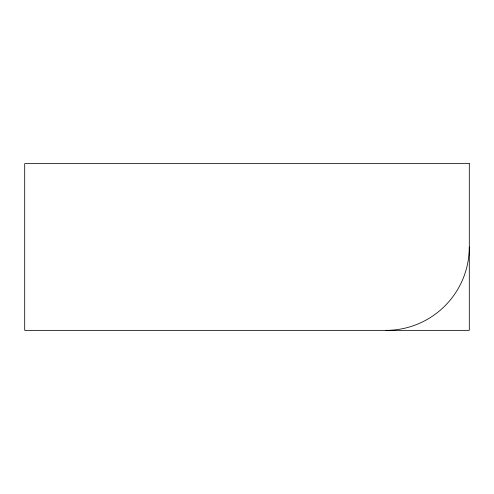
<?xml version="1.0" encoding="UTF-8"?>
<svg xmlns="http://www.w3.org/2000/svg" width="494" height="494" viewBox="0 0 494 494"><rect width="100%" height="100%" fill="white"/><g stroke="black" fill="none" stroke-linecap="round" stroke-linejoin="round"><path stroke-width="0.74" d="M469.3 247A83.363 83.363 0 0 1 385.938 330.363M469.3 163.638L24.7 163.638L24.7 330.363L469.3 330.363L469.3 163.638"/></g></svg>
